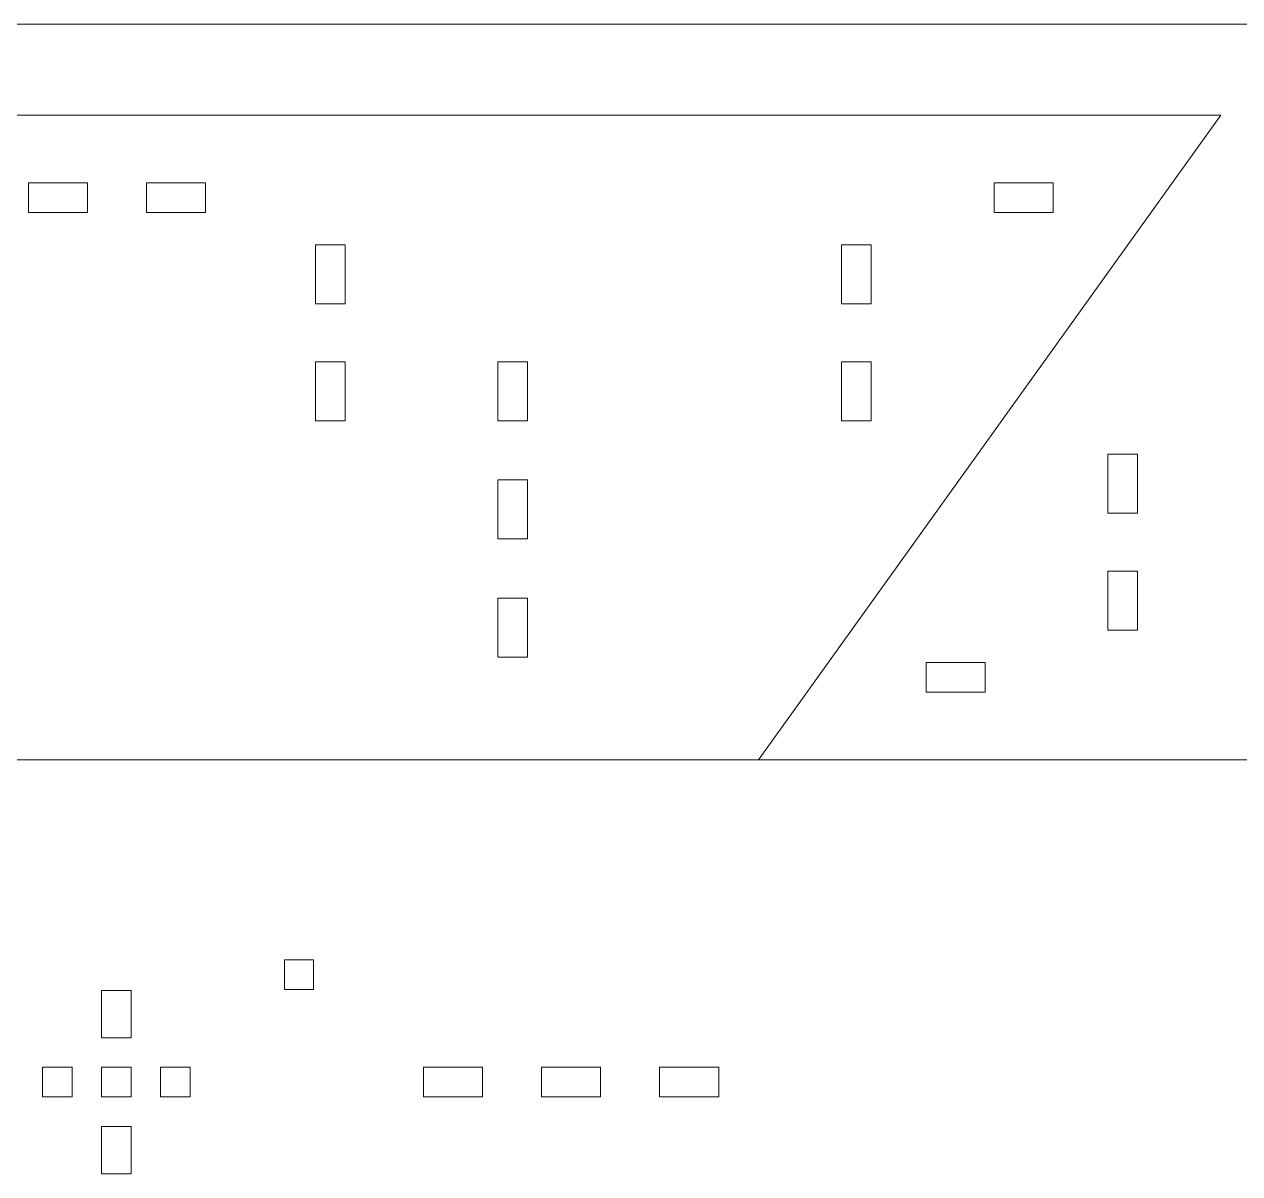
# Model space of a CAD drawing. Header units: millimetres. Extents: x -983 to 262, y -252 to 208.
# Drawn here: x -39.4 to 83.8, y 91.8 to 208.3 of the extents above; entities that cross this region are included whole.
import ezdxf

# ---------------------------------------------------------------- set-up
doc = ezdxf.new("R2010")
doc.units = ezdxf.units.MM
doc.header["$MEASUREMENT"] = 0
doc.layers.add('Layer 1', color=7, linetype='Continuous')

msp = doc.modelspace()

# ---------------------------------------------------------------- linework, layer by layer
at = {"layer": 'Layer 1', "color": 3, "lineweight": 9}
msp.add_open_spline([(-337.8114, 208.3383), (-337.8114, 208.3383), (262.1883, 208.3383), (262.1883, 208.3383)], degree=3, dxfattribs=at)
msp.add_open_spline([(-148.6928, 199.1313), (-148.6928, 199.1313), (81.9082, 199.1313), (81.9082, 199.1313), (81.9082, 199.1313), (81.9082, 199.1313), (35.0409, 133.7917), (35.0409, 133.7917)], degree=3, knots=[0, 0, 0, 0, 0.33333333, 0.33333333, 0.33333333, 0.33333333, 1, 1, 1, 1], dxfattribs=at)
at = {"layer": 'Layer 1', "color": 1, "lineweight": 9}
for points in [[(-38.9658, 189.2749), (-38.9658, 189.2749), (-38.9658, 192.2707), (-38.9658, 192.2707)], [(-38.9658, 192.2707), (-38.9658, 192.2707), (-32.9775, 192.2707), (-32.9775, 192.2707)], [(-32.9775, 192.2707), (-32.9775, 192.2707), (-32.9775, 189.2749), (-32.9775, 189.2749)], [(-26.9893, 189.2749), (-26.9893, 189.2749), (-26.9893, 192.2707), (-26.9893, 192.2707)], [(-26.9893, 192.2707), (-26.9893, 192.2707), (-21.001, 192.2707), (-21.001, 192.2707)], [(-21.001, 192.2707), (-21.001, 192.2707), (-21.001, 189.2749), (-21.001, 189.2749)], [(58.9287, 192.2707), (58.9287, 192.2707), (58.9287, 189.2749), (58.9287, 189.2749)], [(58.9287, 192.2707), (58.9287, 192.2707), (64.9169, 192.2707), (64.9169, 192.2707)], [(64.9169, 192.2707), (64.9169, 192.2707), (64.9169, 189.2749), (64.9169, 189.2749)], [(-38.9658, 189.2749), (-38.9658, 189.2749), (-32.9775, 189.2749), (-32.9775, 189.2749)], [(-26.9893, 189.2749), (-26.9893, 189.2749), (-21.001, 189.2749), (-21.001, 189.2749)], [(58.9287, 189.2749), (58.9287, 189.2749), (64.9169, 189.2749), (64.9169, 189.2749)], [(-9.8574, 180.0097), (-9.8574, 180.0097), (-9.8574, 185.998), (-9.8574, 185.998)], [(-9.8574, 185.998), (-9.8574, 185.998), (-6.8633, 185.998), (-6.8633, 185.998)], [(-6.8633, 180.0097), (-6.8633, 180.0097), (-6.8633, 185.998), (-6.8633, 185.998)], [(43.4782, 180.0097), (43.4782, 180.0097), (43.4782, 185.998), (43.4782, 185.998)], [(43.4782, 185.998), (43.4782, 185.998), (46.4723, 185.998), (46.4723, 185.998)], [(46.4723, 180.0097), (46.4723, 180.0097), (46.4723, 185.998), (46.4723, 185.998)], [(-6.8633, 180.0097), (-6.8633, 180.0097), (-9.8574, 180.0097), (-9.8574, 180.0097)], [(46.4723, 180.0097), (46.4723, 180.0097), (43.4782, 180.0097), (43.4782, 180.0097)], [(-9.8574, 174.1431), (-9.8574, 174.1431), (-6.8633, 174.1431), (-6.8633, 174.1431)], [(-9.8574, 168.1549), (-9.8574, 168.1549), (-9.8574, 174.1431), (-9.8574, 174.1431)], [(-6.8633, 168.1549), (-6.8633, 168.1549), (-6.8633, 174.1431), (-6.8633, 174.1431)], [(8.6404, 174.1431), (8.6404, 174.1431), (8.6404, 168.1549), (8.6404, 168.1549)], [(11.6345, 174.1431), (11.6345, 174.1431), (8.6404, 174.1431), (8.6404, 174.1431)], [(11.6345, 174.1431), (11.6345, 174.1431), (11.6345, 168.1549), (11.6345, 168.1549)], [(43.4782, 174.1431), (43.4782, 174.1431), (46.4723, 174.1431), (46.4723, 174.1431)], [(43.4782, 168.1549), (43.4782, 168.1549), (43.4782, 174.1431), (43.4782, 174.1431)], [(46.4723, 168.1549), (46.4723, 168.1549), (46.4723, 174.1431), (46.4723, 174.1431)], [(-6.8633, 168.1549), (-6.8633, 168.1549), (-9.8574, 168.1549), (-9.8574, 168.1549)], [(8.6404, 168.1549), (8.6404, 168.1549), (11.6345, 168.1549), (11.6345, 168.1549)], [(46.4723, 168.1549), (46.4723, 168.1549), (43.4782, 168.1549), (43.4782, 168.1549)], [(70.4767, 164.7666), (70.4767, 164.7666), (70.4767, 158.78), (70.4767, 158.78)], [(70.4767, 164.7666), (70.4767, 164.7666), (73.4709, 164.7666), (73.4709, 164.7666)], [(73.4709, 164.7666), (73.4709, 164.7666), (73.4709, 158.78), (73.4709, 158.78)], [(8.6404, 156.1784), (8.6404, 156.1784), (8.6404, 162.1666), (8.6404, 162.1666)], [(8.6404, 162.1666), (8.6404, 162.1666), (11.6345, 162.1666), (11.6345, 162.1666)], [(11.6345, 162.1666), (11.6345, 162.1666), (11.6345, 156.1784), (11.6345, 156.1784)], [(73.4709, 158.78), (73.4709, 158.78), (70.4767, 158.78), (70.4767, 158.78)], [(11.6345, 156.1784), (11.6345, 156.1784), (8.6404, 156.1784), (8.6404, 156.1784)], [(70.4767, 152.9117), (70.4767, 152.9117), (70.4767, 146.9235), (70.4767, 146.9235)], [(70.4767, 152.9117), (70.4767, 152.9117), (73.4709, 152.9117), (73.4709, 152.9117)], [(73.4709, 152.9117), (73.4709, 152.9117), (73.4709, 146.9235), (73.4709, 146.9235)], [(8.6404, 150.1901), (8.6404, 150.1901), (11.6345, 150.1901), (11.6345, 150.1901)], [(8.6404, 144.2019), (8.6404, 144.2019), (8.6404, 150.1901), (8.6404, 150.1901)], [(11.6345, 150.1901), (11.6345, 150.1901), (11.6345, 144.2019), (11.6345, 144.2019)], [(73.4709, 146.9235), (73.4709, 146.9235), (70.4767, 146.9235), (70.4767, 146.9235)], [(11.6345, 144.2019), (11.6345, 144.2019), (8.6404, 144.2019), (8.6404, 144.2019)], [(58.0203, 143.6483), (58.0203, 143.6483), (52.0321, 143.6483), (52.0321, 143.6483)], [(52.0321, 140.6507), (52.0321, 140.6507), (52.0321, 143.6483), (52.0321, 143.6483)], [(58.0203, 140.6507), (58.0203, 140.6507), (58.0203, 143.6483), (58.0203, 143.6483)], [(58.0203, 140.6507), (58.0203, 140.6507), (52.0321, 140.6507), (52.0321, 140.6507)], [(-13.0129, 110.5122), (-13.0129, 110.5122), (-13.0146, 113.5064), (-13.0146, 113.5064)], [(-13.0146, 113.5064), (-13.0146, 113.5064), (-10.0599, 113.5046), (-10.0599, 113.5046)], [(-10.0599, 113.5046), (-10.0599, 113.5046), (-10.0599, 110.5122), (-10.0599, 110.5122)], [(-31.5501, 110.4042), (-31.5501, 110.4042), (-28.5559, 110.4042), (-28.5559, 110.4042)], [(-31.5501, 105.614), (-31.5501, 105.614), (-31.5501, 110.4042), (-31.5501, 110.4042)], [(-28.5559, 110.4042), (-28.5559, 110.4042), (-28.5559, 105.614), (-28.5559, 105.614)], [(-10.0599, 110.5122), (-10.0599, 110.5122), (-13.0129, 110.5122), (-13.0129, 110.5122)], [(-28.5559, 105.614), (-28.5559, 105.614), (-31.5501, 105.614), (-31.5501, 105.614)], [(-37.5383, 102.6199), (-37.5383, 102.6199), (-34.5442, 102.6199), (-34.5442, 102.6199)], [(-37.5383, 99.6257), (-37.5383, 99.6257), (-37.5383, 102.6199), (-37.5383, 102.6199)], [(-34.5442, 102.6199), (-34.5442, 102.6199), (-34.5442, 99.6257), (-34.5442, 99.6257)], [(-31.5501, 102.6199), (-31.5501, 102.6199), (-28.5559, 102.6199), (-28.5559, 102.6199)], [(-31.5501, 99.6257), (-31.5501, 99.6257), (-31.5501, 102.6199), (-31.5501, 102.6199)], [(-28.5559, 102.6199), (-28.5559, 102.6199), (-28.5559, 99.6257), (-28.5559, 99.6257)], [(-25.5635, 99.6257), (-25.5635, 99.6257), (-25.5635, 102.6199), (-25.5635, 102.6199)], [(-25.5635, 102.6199), (-25.5635, 102.6199), (-22.5677, 102.6199), (-22.5677, 102.6199)], [(-22.5677, 102.6199), (-22.5677, 102.6199), (-22.5694, 99.6257), (-22.5694, 99.6257)], [(1.0751, 102.6199), (1.0751, 102.6199), (7.0634, 102.6199), (7.0634, 102.6199)], [(1.0751, 99.6257), (1.0751, 99.6257), (1.0751, 102.6199), (1.0751, 102.6199)], [(7.0634, 102.6199), (7.0634, 102.6199), (7.0634, 99.6257), (7.0634, 99.6257)], [(19.0382, 102.6199), (19.0382, 102.6199), (13.0499, 102.6199), (13.0499, 102.6199)], [(13.0499, 102.6199), (13.0499, 102.6199), (13.0499, 99.6257), (13.0499, 99.6257)], [(19.0382, 99.6257), (19.0382, 99.6257), (19.0382, 102.6199), (19.0382, 102.6199)], [(31.0147, 102.6199), (31.0147, 102.6199), (25.0264, 102.6199), (25.0264, 102.6199)], [(25.0264, 102.6199), (25.0264, 102.6199), (25.0264, 99.6257), (25.0264, 99.6257)], [(31.0147, 102.6199), (31.0147, 102.6199), (31.0147, 99.6257), (31.0147, 99.6257)], [(-34.5442, 99.6257), (-34.5442, 99.6257), (-37.5383, 99.6257), (-37.5383, 99.6257)], [(-28.5559, 99.6257), (-28.5559, 99.6257), (-31.5501, 99.6257), (-31.5501, 99.6257)], [(-22.5694, 99.6257), (-22.5694, 99.6257), (-25.5635, 99.6257), (-25.5635, 99.6257)], [(7.0634, 99.6257), (7.0634, 99.6257), (1.0751, 99.6257), (1.0751, 99.6257)], [(13.0499, 99.6257), (13.0499, 99.6257), (19.0382, 99.6257), (19.0382, 99.6257)], [(25.0264, 99.6257), (25.0264, 99.6257), (31.0147, 99.6257), (31.0147, 99.6257)], [(-28.5559, 96.6316), (-28.5559, 96.6316), (-31.5518, 96.6299), (-31.5518, 96.6299)], [(-31.5518, 96.6299), (-31.5518, 96.6299), (-31.5501, 91.8396), (-31.5501, 91.8396)], [(-28.5559, 91.8396), (-28.5559, 91.8396), (-28.5559, 96.6316), (-28.5559, 96.6316)], [(-31.5501, 91.8396), (-31.5501, 91.8396), (-28.5559, 91.8396), (-28.5559, 91.8396)]]:
    msp.add_open_spline(points, degree=3, dxfattribs=at)
at = {"layer": 'Layer 1', "color": 1, "lineweight": 20}
msp.add_open_spline([(-101.8254, 133.7918), (-101.8254, 133.7918), (35.0407, 133.7918), (35.0407, 133.7918)], degree=3, dxfattribs=at)
at = {"layer": 'Layer 1', "color": 3, "lineweight": 20}
msp.add_open_spline([(128.7773, 133.7918), (128.7773, 133.7918), (35.0407, 133.7918), (35.0407, 133.7918)], degree=3, dxfattribs=at)

doc.saveas('drawing.dxf')
